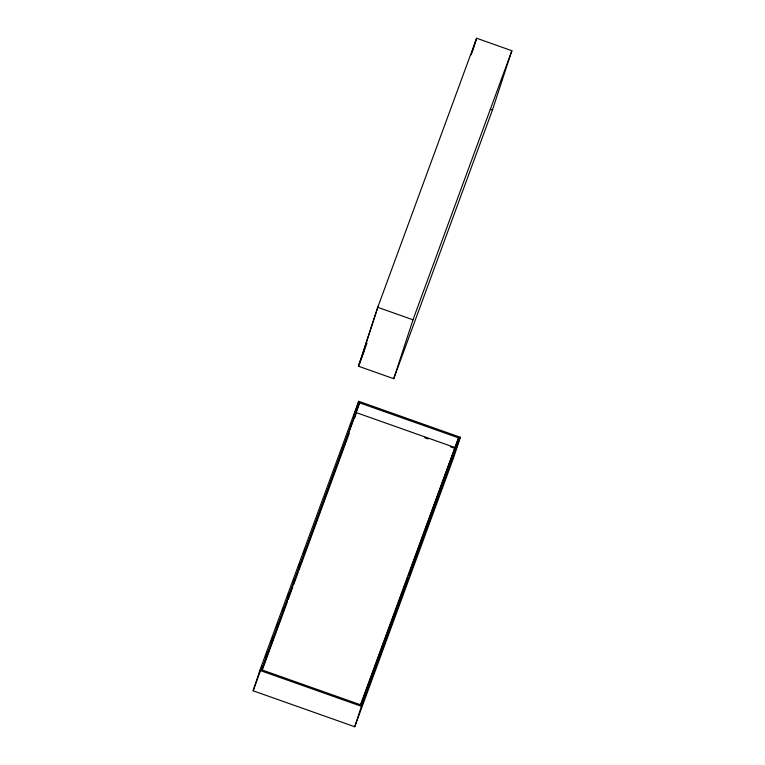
<?xml version="1.0" encoding="UTF-8"?>
<svg xmlns="http://www.w3.org/2000/svg" width="765" height="765" viewBox="0 0 765 765"><rect width="100%" height="100%" fill="white"/><g stroke="black" fill="none" stroke-linecap="round" stroke-linejoin="round"><path stroke-width="1.15" d="M492.603 109.625L393.726 378.704L358.508 366.234L377.757 307.32L476.643 38.25L511.861 50.72L492.459 109.94L490.26 109.156M377.91 307.014L359.158 364.37L366.99 343.064M253.139 690.795L259.813 670.37L358.699 401.3L460.291 437.255L453.616 457.68L354.74 726.75L253.139 690.795L262.204 666.124M471.211 54.736L475.993 40.105M472.196 51.848L476.643 38.25M353.507 417.183L358.699 401.3M354.74 417.824L356.165 413.454M261.64 670.599L359.627 402.859L458.56 437.867L408.367 575.529M393.726 378.704L413.129 319.474M354.74 726.75L361.415 706.325L460.291 437.255M358.508 366.234L364.685 349.414M265.503 657.154L267.559 651.551M270.858 642.581L272.914 636.977M276.213 628.008L278.269 622.404M282.39 611.187L283.633 607.831M287.745 596.614L288.988 593.248M293.1 582.041L294.343 578.675M298.465 567.467L299.698 564.101M303.82 552.894L305.053 549.528M350.37 426.201L351.613 422.844M359.627 402.859L261.544 669.758L360.478 704.766L458.56 437.867M262.29 669.987L287.43 601.586M288.252 599.339L292.785 587.004M293.607 584.766L298.14 572.43M298.972 570.183L349.242 433.373M511.861 50.72L412.976 319.789L377.757 307.32M360.975 704.498L407.544 577.776M356.423 412.67L455.347 447.688M424.738 437.733L428.113 438.928M450.595 446.884L453.97 448.08M259.813 670.37L361.415 706.325"/></g></svg>
